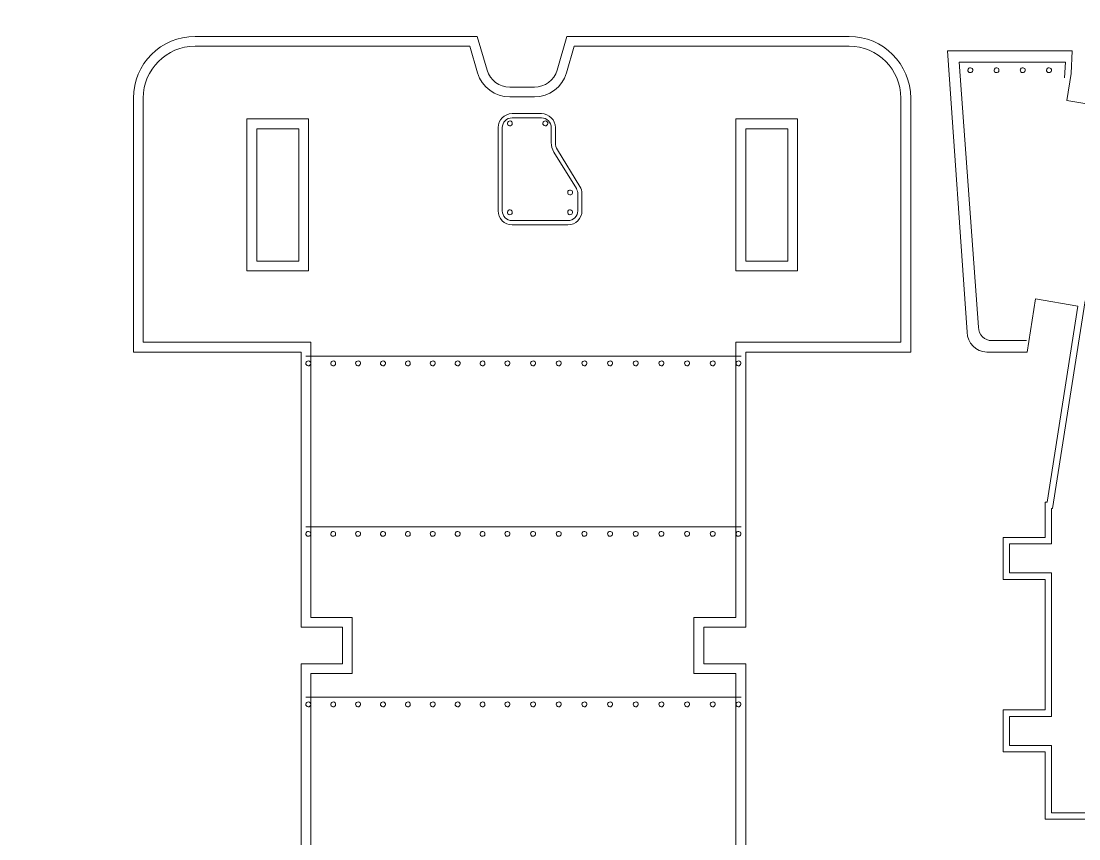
# Model space of a CAD drawing. Header units: centimetres. Extents: x -162 to 162, y -134 to 134.
# Drawn here: x 31.47 to 50.65, y -57.49 to -42.66 of the extents above; entities that cross this region are included whole.
import ezdxf

# ---------------------------------------------------------------- set-up
doc = ezdxf.new("R2010")
doc.units = ezdxf.units.CM
doc.header["$MEASUREMENT"] = 0
doc.layers.add('Capa 1', color=7, linetype='Continuous')
doc.layers.add('GUIDE', color=7, linetype='Continuous')

msp = doc.modelspace()

# ---------------------------------------------------------------- linework, layer by layer
at = {"layer": 'Capa 1', "lineweight": 9}
for points, knots in [([(47.60495, -60.52842), (47.60495, -60.52842), (47.60495, -60.33678), (47.60495, -60.33678), (47.60495, -60.33678), (47.60495, -59.88238), (47.60495, -59.88238), (47.60495, -59.88238), (48.24677, -59.88238), (48.24677, -59.88238), (48.35993, -59.88238), (48.45165, -59.79065), (48.45165, -59.6775), (48.45165, -59.6775), (48.45165, -59.6775), (48.45165, -59.6775), (48.45165, -59.56435), (48.35993, -59.47262), (48.24677, -59.47262), (48.24677, -59.47262), (47.60495, -59.47262), (47.60495, -59.47262), (47.60495, -59.47262), (45.34018, -59.47262), (45.34018, -59.47262), (45.34018, -59.47262), (45.34018, -60.33678), (45.34018, -60.33678), (45.34018, -60.33678), (44.61262, -60.33678), (44.61262, -60.33678), (44.61262, -60.33678), (44.61262, -54.31299), (44.61262, -54.31299), (44.61262, -54.31299), (43.85224, -54.31299), (43.85224, -54.31299), (43.85224, -54.31299), (43.85224, -53.65169), (43.85224, -53.65169), (43.85224, -53.65169), (44.61262, -53.65169), (44.61262, -53.65169), (44.61262, -53.65169), (44.61262, -48.66296), (44.61262, -48.66296), (44.61262, -48.66296), (47.60495, -48.66296), (47.60495, -48.66296), (47.60495, -48.66296), (47.60495, -44.05686), (47.60495, -44.05686), (47.60495, -43.43946), (47.10444, -42.93895), (46.48704, -42.93895), (46.48704, -42.93895), (41.37172, -42.93895), (41.37172, -42.93895), (41.37172, -42.93895), (41.19299, -43.55049), (41.19299, -43.55049), (41.1396, -43.73313), (40.97213, -43.85866), (40.78185, -43.85866), (40.78185, -43.85866), (40.33391, -43.85866), (40.33391, -43.85866), (40.14364, -43.85866), (39.97618, -43.73314), (39.92281, -43.55051), (39.92281, -43.55051), (39.74408, -42.93895), (39.74408, -42.93895), (39.74408, -42.93895), (34.62877, -42.93895), (34.62877, -42.93895), (34.01136, -42.93895), (33.51085, -43.43946), (33.51085, -44.05687), (33.51085, -44.05687), (33.51085, -48.66296), (33.51085, -48.66296), (33.51085, -48.66296), (36.55017, -48.66296), (36.55017, -48.66296), (36.55017, -48.66296), (36.55017, -53.65169), (36.55017, -53.65169), (36.55017, -53.65169), (37.30106, -53.65169), (37.30106, -53.65169), (37.30106, -53.65169), (37.30106, -54.31299), (37.30106, -54.31299), (37.30106, -54.31299), (36.55017, -54.31299), (36.55017, -54.31299), (36.55017, -54.31299), (36.55017, -60.33678), (36.55017, -60.33678), (36.55017, -60.33678), (35.77562, -60.33678), (35.77562, -60.33678), (35.77562, -60.33678), (35.77562, -59.47262), (35.77562, -59.47262), (35.77562, -59.47262), (33.51085, -59.47262), (33.51085, -59.47262), (33.51085, -59.47262), (32.77938, -59.47262), (32.77938, -59.47262), (32.66622, -59.47262), (32.57449, -59.56435), (32.57449, -59.6775), (32.57449, -59.6775), (32.57449, -59.6775), (32.57449, -59.6775), (32.57449, -59.79065), (32.66622, -59.88238), (32.77938, -59.88238), (32.77938, -59.88238), (33.51085, -59.88238), (33.51085, -59.88238), (33.51085, -59.88238), (33.51085, -60.33678), (33.51085, -60.33678), (33.51085, -60.33678), (33.51085, -60.52842), (33.51085, -60.52842), (33.51085, -60.89271), (33.80616, -61.18803), (34.17046, -61.18803), (34.17046, -61.18803), (46.94534, -61.18803), (46.94534, -61.18803), (47.30963, -61.18803), (47.60495, -60.89271), (47.60495, -60.52842)], [0, 0, 0, 0, 0.02173913, 0.02173913, 0.02173913, 0.04347826, 0.04347826, 0.04347826, 0.06521739, 0.06521739, 0.06521739, 0.08695652, 0.08695652, 0.08695652, 0.10869565, 0.10869565, 0.10869565, 0.13043478, 0.13043478, 0.13043478, 0.15217391, 0.15217391, 0.15217391, 0.17391304, 0.17391304, 0.17391304, 0.19565217, 0.19565217, 0.19565217, 0.2173913, 0.2173913, 0.2173913, 0.23913043, 0.23913043, 0.23913043, 0.26086957, 0.26086957, 0.26086957, 0.2826087, 0.2826087, 0.2826087, 0.30434783, 0.30434783, 0.30434783, 0.32608696, 0.32608696, 0.32608696, 0.34782609, 0.34782609, 0.34782609, 0.36956522, 0.36956522, 0.36956522, 0.39130435, 0.39130435, 0.39130435, 0.41304348, 0.41304348, 0.41304348, 0.43478261, 0.43478261, 0.43478261, 0.45652174, 0.45652174, 0.45652174, 0.47826087, 0.47826087, 0.47826087, 0.5, 0.5, 0.5, 0.52173913, 0.52173913, 0.52173913, 0.54347826, 0.54347826, 0.54347826, 0.56521739, 0.56521739, 0.56521739, 0.58695652, 0.58695652, 0.58695652, 0.60869565, 0.60869565, 0.60869565, 0.63043478, 0.63043478, 0.63043478, 0.65217391, 0.65217391, 0.65217391, 0.67391304, 0.67391304, 0.67391304, 0.69565217, 0.69565217, 0.69565217, 0.7173913, 0.7173913, 0.7173913, 0.73913043, 0.73913043, 0.73913043, 0.76086957, 0.76086957, 0.76086957, 0.7826087, 0.7826087, 0.7826087, 0.80434783, 0.80434783, 0.80434783, 0.82608696, 0.82608696, 0.82608696, 0.84782609, 0.84782609, 0.84782609, 0.86956522, 0.86956522, 0.86956522, 0.89130435, 0.89130435, 0.89130435, 0.91304348, 0.91304348, 0.91304348, 0.93478261, 0.93478261, 0.93478261, 0.95652174, 0.95652174, 0.95652174, 0.97826087, 0.97826087, 0.97826087, 1, 1, 1, 1]), ([(63.68778, -43.20147), (63.68778, -43.20147), (63.70747, -43.61366), (63.70747, -43.61366), (63.70747, -43.61366), (63.78457, -44.10111), (63.78457, -44.10111), (63.78457, -44.10111), (63.01841, -44.22834), (63.01841, -44.22834), (63.01841, -44.22834), (62.83294, -43.34484), (62.83294, -43.34484), (62.83294, -43.34484), (61.92074, -43.34484), (61.92074, -43.34484), (61.92074, -43.34484), (61.92074, -45.16741), (61.92074, -45.16741), (61.92074, -45.16741), (61.1591, -45.16741), (61.1591, -45.16741), (61.1591, -45.16741), (61.1591, -43.61366), (61.1591, -43.61366), (61.1591, -43.61366), (56.91203, -43.61366), (56.91203, -43.61366), (56.91203, -43.61366), (53.06078, -43.61366), (53.06078, -43.61366), (53.06078, -43.61366), (53.06078, -45.16741), (53.06078, -45.16741), (53.06078, -45.16741), (52.29913, -45.16741), (52.29913, -45.16741), (52.29913, -45.16741), (52.29913, -43.34484), (52.29913, -43.34484), (52.29913, -43.34484), (51.38693, -43.34484), (51.38693, -43.34484), (51.38693, -43.34484), (51.20147, -44.22834), (51.20147, -44.22834), (51.20147, -44.22834), (50.43531, -44.10111), (50.43531, -44.10111), (50.43531, -44.10111), (50.5124, -43.61366), (50.5124, -43.61366), (50.5124, -43.61366), (50.53209, -43.20147), (50.53209, -43.20147), (50.53209, -43.20147), (48.27135, -43.20147), (48.27135, -43.20147), (48.27135, -43.20147), (48.62977, -48.30273), (48.62977, -48.30273), (48.62977, -48.50075), (48.79017, -48.66115), (48.98732, -48.66115), (48.98732, -48.66115), (49.71401, -48.66115), (49.71401, -48.66115), (49.71401, -48.66115), (49.86631, -47.69876), (49.86631, -47.69876), (49.86631, -47.69876), (50.63605, -47.82691), (50.63605, -47.82691), (50.63605, -47.82691), (50.07689, -51.38248), (50.07689, -51.38248), (50.07689, -51.38248), (50.04377, -51.38248), (50.04377, -51.38248), (50.04377, -51.38248), (50.04377, -52.02206), (50.04377, -52.02206), (50.04377, -52.02206), (49.28234, -52.02206), (49.28234, -52.02206), (49.28234, -52.02206), (49.28234, -52.78405), (49.28234, -52.78405), (49.28234, -52.78405), (50.04377, -52.78405), (50.04377, -52.78405), (50.04377, -52.78405), (50.04377, -55.15042), (50.04377, -55.15042), (50.04377, -55.15042), (49.28234, -55.15042), (49.28234, -55.15042), (49.28234, -55.15042), (49.28234, -55.91242), (49.28234, -55.91242), (49.28234, -55.91242), (50.04377, -55.91242), (50.04377, -55.91242), (50.04377, -55.91242), (50.04377, -57.13334), (50.04377, -57.13334), (50.04377, -57.13334), (56.91203, -57.13334), (56.91203, -57.13334), (56.91203, -57.13334), (64.17611, -57.13334), (64.17611, -57.13334), (64.17611, -57.13334), (64.17611, -55.91242), (64.17611, -55.91242), (64.17611, -55.91242), (64.92533, -55.91242), (64.92533, -55.91242), (64.92533, -55.91242), (64.92533, -55.15042), (64.92533, -55.15042), (64.92533, -55.15042), (64.17611, -55.15042), (64.17611, -55.15042), (64.17611, -55.15042), (64.17611, -52.78405), (64.17611, -52.78405), (64.17611, -52.78405), (64.92533, -52.78405), (64.92533, -52.78405), (64.92533, -52.78405), (64.92533, -52.02206), (64.92533, -52.02206), (64.92533, -52.02206), (64.17611, -52.02206), (64.17611, -52.02206), (64.17611, -52.02206), (64.17611, -51.38248), (64.17611, -51.38248), (64.17611, -51.38248), (64.14299, -51.38248), (64.14299, -51.38248), (64.14299, -51.38248), (63.58383, -47.82691), (63.58383, -47.82691), (63.58383, -47.82691), (64.35357, -47.69876), (64.35357, -47.69876), (64.35357, -47.69876), (64.50587, -48.66115), (64.50587, -48.66115), (64.50587, -48.66115), (65.23256, -48.66115), (65.23256, -48.66115), (65.42971, -48.66115), (65.59011, -48.50075), (65.59011, -48.30273), (65.59011, -48.30273), (65.94853, -43.20147), (65.94853, -43.20147), (65.94853, -43.20147), (63.68778, -43.20147), (63.68778, -43.20147)], [0, 0, 0, 0, 0.01851852, 0.01851852, 0.01851852, 0.03703704, 0.03703704, 0.03703704, 0.05555556, 0.05555556, 0.05555556, 0.07407407, 0.07407407, 0.07407407, 0.09259259, 0.09259259, 0.09259259, 0.11111111, 0.11111111, 0.11111111, 0.12962963, 0.12962963, 0.12962963, 0.14814815, 0.14814815, 0.14814815, 0.16666667, 0.16666667, 0.16666667, 0.18518519, 0.18518519, 0.18518519, 0.2037037, 0.2037037, 0.2037037, 0.22222222, 0.22222222, 0.22222222, 0.24074074, 0.24074074, 0.24074074, 0.25925926, 0.25925926, 0.25925926, 0.27777778, 0.27777778, 0.27777778, 0.2962963, 0.2962963, 0.2962963, 0.31481481, 0.31481481, 0.31481481, 0.33333333, 0.33333333, 0.33333333, 0.35185185, 0.35185185, 0.35185185, 0.37037037, 0.37037037, 0.37037037, 0.38888889, 0.38888889, 0.38888889, 0.40740741, 0.40740741, 0.40740741, 0.42592593, 0.42592593, 0.42592593, 0.44444444, 0.44444444, 0.44444444, 0.46296296, 0.46296296, 0.46296296, 0.48148148, 0.48148148, 0.48148148, 0.5, 0.5, 0.5, 0.51851852, 0.51851852, 0.51851852, 0.53703704, 0.53703704, 0.53703704, 0.55555556, 0.55555556, 0.55555556, 0.57407407, 0.57407407, 0.57407407, 0.59259259, 0.59259259, 0.59259259, 0.61111111, 0.61111111, 0.61111111, 0.62962963, 0.62962963, 0.62962963, 0.64814815, 0.64814815, 0.64814815, 0.66666667, 0.66666667, 0.66666667, 0.68518519, 0.68518519, 0.68518519, 0.7037037, 0.7037037, 0.7037037, 0.72222222, 0.72222222, 0.72222222, 0.74074074, 0.74074074, 0.74074074, 0.75925926, 0.75925926, 0.75925926, 0.77777778, 0.77777778, 0.77777778, 0.7962963, 0.7962963, 0.7962963, 0.81481481, 0.81481481, 0.81481481, 0.83333333, 0.83333333, 0.83333333, 0.85185185, 0.85185185, 0.85185185, 0.87037037, 0.87037037, 0.87037037, 0.88888889, 0.88888889, 0.88888889, 0.90740741, 0.90740741, 0.90740741, 0.92592593, 0.92592593, 0.92592593, 0.94444444, 0.94444444, 0.94444444, 0.96296296, 0.96296296, 0.96296296, 0.98148148, 0.98148148, 0.98148148, 1, 1, 1, 1]), ([(35.74595, -47.01261), (35.74595, -47.01261), (35.74595, -44.61352), (35.74595, -44.61352), (35.74595, -44.61352), (36.50795, -44.61352), (36.50795, -44.61352), (36.50795, -44.61352), (36.50795, -47.01261), (36.50795, -47.01261), (36.50795, -47.01261), (35.74595, -47.01261), (35.74595, -47.01261)], [0, 0, 0, 0, 0.25, 0.25, 0.25, 0.5, 0.5, 0.5, 0.75, 0.75, 0.75, 1, 1, 1, 1]), ([(44.61336, -47.01261), (44.61336, -47.01261), (44.61336, -44.61352), (44.61336, -44.61352), (44.61336, -44.61352), (45.37536, -44.61352), (45.37536, -44.61352), (45.37536, -44.61352), (45.37536, -47.01261), (45.37536, -47.01261), (45.37536, -47.01261), (44.61336, -47.01261), (44.61336, -47.01261)], [0, 0, 0, 0, 0.25, 0.25, 0.25, 0.5, 0.5, 0.5, 0.75, 0.75, 0.75, 1, 1, 1, 1])]:
    msp.add_open_spline(points, degree=3, knots=knots, dxfattribs=at)
at = {"layer": 'Capa 1', "color": 4, "lineweight": 9}
for points, knots in [([(34.17043, -61.0102), (33.90476, -61.0102), (33.68866, -60.79406), (33.68866, -60.5284), (33.68866, -60.5284), (33.68866, -59.65045), (33.68866, -59.65045), (33.68866, -59.65045), (35.59781, -59.65045), (35.59781, -59.65045), (35.59781, -59.65045), (35.59781, -60.51457), (35.59781, -60.51457), (35.59781, -60.51457), (36.72799, -60.51457), (36.72799, -60.51457), (36.72799, -60.51457), (36.72799, -54.49079), (36.72799, -54.49079), (36.72799, -54.49079), (37.47887, -54.49079), (37.47887, -54.49079), (37.47887, -54.49079), (37.47887, -53.47388), (37.47887, -53.47388), (37.47887, -53.47388), (36.72799, -53.47388), (36.72799, -53.47388), (36.72799, -53.47388), (36.72799, -48.48511), (36.72799, -48.48511), (36.72799, -48.48511), (33.68866, -48.48511), (33.68866, -48.48511), (33.68866, -48.48511), (33.68866, -44.0569), (33.68866, -44.0569), (33.68866, -43.53852), (34.1104, -43.11674), (34.62878, -43.11674), (34.62878, -43.11674), (39.61081, -43.11674), (39.61081, -43.11674), (39.61081, -43.11674), (39.75213, -43.60039), (39.75213, -43.60039), (39.82713, -43.85713), (40.06637, -44.03651), (40.33391, -44.03651), (40.33391, -44.03651), (40.78185, -44.03651), (40.78185, -44.03651), (41.04936, -44.03651), (41.2886, -43.85713), (41.36368, -43.60039), (41.36368, -43.60039), (41.505, -43.11674), (41.505, -43.11674), (41.505, -43.11674), (46.48703, -43.11674), (46.48703, -43.11674), (47.00542, -43.11674), (47.42715, -43.53852), (47.42715, -44.0569), (47.42715, -44.0569), (47.42715, -48.48511), (47.42715, -48.48511), (47.42715, -48.48511), (44.43481, -48.48511), (44.43481, -48.48511), (44.43481, -48.48511), (44.43481, -53.47388), (44.43481, -53.47388), (44.43481, -53.47388), (43.67443, -53.47388), (43.67443, -53.47388), (43.67443, -53.47388), (43.67443, -54.49079), (43.67443, -54.49079), (43.67443, -54.49079), (44.43481, -54.49079), (44.43481, -54.49079), (44.43481, -54.49079), (44.43481, -60.51457), (44.43481, -60.51457), (44.43481, -60.51457), (45.518, -60.51457), (45.518, -60.51457), (45.518, -60.51457), (45.518, -59.65045), (45.518, -59.65045), (45.518, -59.65045), (47.42715, -59.65045), (47.42715, -59.65045), (47.42715, -59.65045), (47.42715, -60.5284), (47.42715, -60.5284), (47.42715, -60.79406), (47.21101, -61.0102), (46.94534, -61.0102), (46.94534, -61.0102), (34.17043, -61.0102), (34.17043, -61.0102)], [0, 0, 0, 0, 0.02941176, 0.02941176, 0.02941176, 0.05882353, 0.05882353, 0.05882353, 0.08823529, 0.08823529, 0.08823529, 0.11764706, 0.11764706, 0.11764706, 0.14705882, 0.14705882, 0.14705882, 0.17647059, 0.17647059, 0.17647059, 0.20588235, 0.20588235, 0.20588235, 0.23529412, 0.23529412, 0.23529412, 0.26470588, 0.26470588, 0.26470588, 0.29411765, 0.29411765, 0.29411765, 0.32352941, 0.32352941, 0.32352941, 0.35294118, 0.35294118, 0.35294118, 0.38235294, 0.38235294, 0.38235294, 0.41176471, 0.41176471, 0.41176471, 0.44117647, 0.44117647, 0.44117647, 0.47058824, 0.47058824, 0.47058824, 0.5, 0.5, 0.5, 0.52941176, 0.52941176, 0.52941176, 0.55882353, 0.55882353, 0.55882353, 0.58823529, 0.58823529, 0.58823529, 0.61764706, 0.61764706, 0.61764706, 0.64705882, 0.64705882, 0.64705882, 0.67647059, 0.67647059, 0.67647059, 0.70588235, 0.70588235, 0.70588235, 0.73529412, 0.73529412, 0.73529412, 0.76470588, 0.76470588, 0.76470588, 0.79411765, 0.79411765, 0.79411765, 0.82352941, 0.82352941, 0.82352941, 0.85294118, 0.85294118, 0.85294118, 0.88235294, 0.88235294, 0.88235294, 0.91176471, 0.91176471, 0.91176471, 0.94117647, 0.94117647, 0.94117647, 0.97058824, 0.97058824, 0.97058824, 1, 1, 1, 1]), ([(49.7038, -48.45472), (49.7038, -48.45472), (49.07691, -48.45472), (49.07691, -48.45472), (48.94417, -48.45472), (48.83618, -48.3463), (48.83618, -48.21312), (48.83618, -48.21312), (48.48629, -43.40793), (48.48629, -43.40793), (48.48629, -43.40793), (50.40953, -43.40793), (50.40953, -43.40793), (50.40953, -43.40793), (50.39601, -43.69128), (50.39601, -43.69128)], [0, 0, 0, 0, 0.2, 0.2, 0.2, 0.4, 0.4, 0.4, 0.6, 0.6, 0.6, 0.8, 0.8, 0.8, 1, 1, 1, 1]), ([(48.69082, -43.50699), (48.71527, -43.50962), (48.73295, -43.53158), (48.73032, -43.55604), (48.72769, -43.5805), (48.70573, -43.59817), (48.68129, -43.59555), (48.65683, -43.59292), (48.63915, -43.57096), (48.64178, -43.5465), (48.64441, -43.52204), (48.66637, -43.50437), (48.69082, -43.50699)], [0, 0, 0, 0, 0.25, 0.25, 0.25, 0.5, 0.5, 0.5, 0.75, 0.75, 0.75, 1, 1, 1, 1]), ([(49.16625, -43.50699), (49.1907, -43.50962), (49.20838, -43.53158), (49.20575, -43.55604), (49.20311, -43.5805), (49.18116, -43.59817), (49.15671, -43.59555), (49.13226, -43.59292), (49.11458, -43.57096), (49.11721, -43.5465), (49.11984, -43.52204), (49.1418, -43.50437), (49.16625, -43.50699)], [0, 0, 0, 0, 0.25, 0.25, 0.25, 0.5, 0.5, 0.5, 0.75, 0.75, 0.75, 1, 1, 1, 1]), ([(49.64167, -43.50699), (49.66613, -43.50962), (49.68381, -43.53158), (49.68118, -43.55604), (49.67854, -43.5805), (49.65659, -43.59817), (49.63214, -43.59555), (49.60769, -43.59292), (49.59001, -43.57096), (49.59264, -43.5465), (49.59527, -43.52204), (49.61723, -43.50437), (49.64167, -43.50699)], [0, 0, 0, 0, 0.25, 0.25, 0.25, 0.5, 0.5, 0.5, 0.75, 0.75, 0.75, 1, 1, 1, 1]), ([(50.1171, -43.50699), (50.14155, -43.50962), (50.15923, -43.53158), (50.1566, -43.55604), (50.15397, -43.5805), (50.13201, -43.59817), (50.10757, -43.59555), (50.08311, -43.59292), (50.06543, -43.57096), (50.06806, -43.5465), (50.07069, -43.52204), (50.09265, -43.50437), (50.1171, -43.50699)], [0, 0, 0, 0, 0.25, 0.25, 0.25, 0.5, 0.5, 0.5, 0.75, 0.75, 0.75, 1, 1, 1, 1]), ([(35.56815, -47.19038), (35.56815, -47.19038), (36.68577, -47.19038), (36.68577, -47.19038), (36.68577, -47.19038), (36.68577, -44.43571), (36.68577, -44.43571), (36.68577, -44.43571), (35.56815, -44.43571), (35.56815, -44.43571), (35.56815, -44.43571), (35.56815, -47.19038), (35.56815, -47.19038)], [0, 0, 0, 0, 0.25, 0.25, 0.25, 0.5, 0.5, 0.5, 0.75, 0.75, 0.75, 1, 1, 1, 1]), ([(40.90883, -44.33932), (40.90883, -44.33932), (40.37737, -44.33932), (40.37737, -44.33932), (40.23719, -44.33932), (40.12355, -44.45295), (40.12355, -44.59313), (40.12355, -44.59313), (40.12355, -46.10033), (40.12355, -46.10033), (40.12355, -46.2405), (40.23719, -46.35414), (40.37737, -46.35414), (40.37737, -46.35414), (41.39036, -46.35414), (41.39036, -46.35414), (41.53054, -46.35414), (41.64417, -46.2405), (41.64417, -46.10033), (41.64417, -46.10033), (41.64417, -45.79214), (41.64417, -45.79214), (41.64417, -45.74533), (41.63123, -45.69942), (41.60676, -45.65951), (41.60676, -45.65951), (41.20006, -44.99593), (41.20006, -44.99593), (41.17559, -44.95602), (41.16264, -44.91011), (41.16264, -44.8633), (41.16264, -44.8633), (41.16264, -44.59313), (41.16264, -44.59313), (41.16264, -44.45295), (41.04901, -44.33932), (40.90883, -44.33932)], [0, 0, 0, 0, 0.08333333, 0.08333333, 0.08333333, 0.16666667, 0.16666667, 0.16666667, 0.25, 0.25, 0.25, 0.33333333, 0.33333333, 0.33333333, 0.41666667, 0.41666667, 0.41666667, 0.5, 0.5, 0.5, 0.58333333, 0.58333333, 0.58333333, 0.66666667, 0.66666667, 0.66666667, 0.75, 0.75, 0.75, 0.83333333, 0.83333333, 0.83333333, 0.91666667, 0.91666667, 0.91666667, 1, 1, 1, 1]), ([(40.37736, -46.27796), (40.27944, -46.27796), (40.19977, -46.19825), (40.19977, -46.10033), (40.19977, -46.10033), (40.19977, -44.59313), (40.19977, -44.59313), (40.19977, -44.49522), (40.27944, -44.4155), (40.37736, -44.4155), (40.37736, -44.4155), (40.90882, -44.4155), (40.90882, -44.4155), (41.00674, -44.4155), (41.08642, -44.49522), (41.08642, -44.59313), (41.08642, -44.59313), (41.08642, -44.86326), (41.08642, -44.86326), (41.08642, -44.92417), (41.10326, -44.98385), (41.13507, -45.03574), (41.13507, -45.03574), (41.5418, -45.69929), (41.5418, -45.69929), (41.5589, -45.72729), (41.56796, -45.75941), (41.56796, -45.79213), (41.56796, -45.79213), (41.56796, -46.10033), (41.56796, -46.10033), (41.56796, -46.19825), (41.48829, -46.27796), (41.39037, -46.27796), (41.39037, -46.27796), (40.37736, -46.27796), (40.37736, -46.27796)], [0, 0, 0, 0, 0.08333333, 0.08333333, 0.08333333, 0.16666667, 0.16666667, 0.16666667, 0.25, 0.25, 0.25, 0.33333333, 0.33333333, 0.33333333, 0.41666667, 0.41666667, 0.41666667, 0.5, 0.5, 0.5, 0.58333333, 0.58333333, 0.58333333, 0.66666667, 0.66666667, 0.66666667, 0.75, 0.75, 0.75, 0.83333333, 0.83333333, 0.83333333, 0.91666667, 0.91666667, 0.91666667, 1, 1, 1, 1]), ([(40.34171, -44.47097), (40.36616, -44.47359), (40.38385, -44.49556), (40.38122, -44.52002), (40.37858, -44.54447), (40.35663, -44.56215), (40.33218, -44.55952), (40.30773, -44.5569), (40.29005, -44.53494), (40.29268, -44.51048), (40.29531, -44.48602), (40.31727, -44.46834), (40.34171, -44.47097)], [0, 0, 0, 0, 0.25, 0.25, 0.25, 0.5, 0.5, 0.5, 0.75, 0.75, 0.75, 1, 1, 1, 1]), ([(40.98424, -44.47097), (41.00869, -44.47359), (41.02637, -44.49556), (41.02374, -44.52002), (41.0211, -44.54447), (40.99915, -44.56215), (40.97471, -44.55952), (40.95025, -44.5569), (40.93257, -44.53494), (40.9352, -44.51048), (40.93783, -44.48602), (40.95979, -44.46834), (40.98424, -44.47097)], [0, 0, 0, 0, 0.25, 0.25, 0.25, 0.5, 0.5, 0.5, 0.75, 0.75, 0.75, 1, 1, 1, 1]), ([(44.43556, -47.19038), (44.43556, -47.19038), (45.55318, -47.19038), (45.55318, -47.19038), (45.55318, -47.19038), (45.55318, -44.43571), (45.55318, -44.43571), (45.55318, -44.43571), (44.43556, -44.43571), (44.43556, -44.43571), (44.43556, -44.43571), (44.43556, -47.19038), (44.43556, -47.19038)], [0, 0, 0, 0, 0.25, 0.25, 0.25, 0.5, 0.5, 0.5, 0.75, 0.75, 0.75, 1, 1, 1, 1]), ([(41.4341, -45.72423), (41.45855, -45.72686), (41.47623, -45.74882), (41.4736, -45.77328), (41.47097, -45.79774), (41.44901, -45.81541), (41.42457, -45.81279), (41.40011, -45.81016), (41.38243, -45.7882), (41.38506, -45.76374), (41.38769, -45.73928), (41.40965, -45.72161), (41.4341, -45.72423)], [0, 0, 0, 0, 0.25, 0.25, 0.25, 0.5, 0.5, 0.5, 0.75, 0.75, 0.75, 1, 1, 1, 1]), ([(40.34171, -46.08245), (40.36616, -46.08508), (40.38385, -46.10704), (40.38122, -46.1315), (40.37858, -46.15596), (40.35663, -46.17363), (40.33218, -46.17101), (40.30773, -46.16838), (40.29005, -46.14642), (40.29268, -46.12196), (40.29531, -46.0975), (40.31727, -46.07983), (40.34171, -46.08245)], [0, 0, 0, 0, 0.25, 0.25, 0.25, 0.5, 0.5, 0.5, 0.75, 0.75, 0.75, 1, 1, 1, 1]), ([(41.4341, -46.08245), (41.45855, -46.08508), (41.47623, -46.10704), (41.4736, -46.1315), (41.47097, -46.15596), (41.44901, -46.17363), (41.42457, -46.17101), (41.40011, -46.16838), (41.38243, -46.14642), (41.38506, -46.12196), (41.38769, -46.0975), (41.40965, -46.07983), (41.4341, -46.08245)], [0, 0, 0, 0, 0.25, 0.25, 0.25, 0.5, 0.5, 0.5, 0.75, 0.75, 0.75, 1, 1, 1, 1]), ([(63.45042, -47.73061), (63.45042, -47.73061), (64.0431, -51.4993), (64.0431, -51.4993), (64.0431, -51.4993), (64.05928, -51.4993), (64.05928, -51.4993), (64.05928, -51.4993), (64.05928, -52.13888), (64.05928, -52.13888), (64.05928, -52.13888), (64.8085, -52.13888), (64.8085, -52.13888), (64.8085, -52.13888), (64.8085, -52.66723), (64.8085, -52.66723), (64.8085, -52.66723), (64.05928, -52.66723), (64.05928, -52.66723), (64.05928, -52.66723), (64.05928, -55.26719), (64.05928, -55.26719), (64.05928, -55.26719), (64.8085, -55.26719), (64.8085, -55.26719), (64.8085, -55.26719), (64.8085, -55.79555), (64.8085, -55.79555), (64.8085, -55.79555), (64.05928, -55.79555), (64.05928, -55.79555), (64.05928, -55.79555), (64.05928, -57.01652), (64.05928, -57.01652), (64.05928, -57.01652), (50.16058, -57.01652), (50.16058, -57.01652), (50.16058, -57.01652), (50.16058, -55.79555), (50.16058, -55.79555), (50.16058, -55.79555), (49.39919, -55.79555), (49.39919, -55.79555), (49.39919, -55.79555), (49.39919, -55.26719), (49.39919, -55.26719), (49.39919, -55.26719), (50.16058, -55.26719), (50.16058, -55.26719), (50.16058, -55.26719), (50.16058, -52.66723), (50.16058, -52.66723), (50.16058, -52.66723), (49.39919, -52.66723), (49.39919, -52.66723), (49.39919, -52.66723), (49.39919, -52.13888), (49.39919, -52.13888), (49.39919, -52.13888), (50.16058, -52.13888), (50.16058, -52.13888), (50.16058, -52.13888), (50.16058, -51.4993), (50.16058, -51.4993), (50.16058, -51.4993), (50.17677, -51.4993), (50.17677, -51.4993), (50.17677, -51.4993), (50.76944, -47.73061), (50.76944, -47.73061)], [0, 0, 0, 0, 0.04347826, 0.04347826, 0.04347826, 0.08695652, 0.08695652, 0.08695652, 0.13043478, 0.13043478, 0.13043478, 0.17391304, 0.17391304, 0.17391304, 0.2173913, 0.2173913, 0.2173913, 0.26086957, 0.26086957, 0.26086957, 0.30434783, 0.30434783, 0.30434783, 0.34782609, 0.34782609, 0.34782609, 0.39130435, 0.39130435, 0.39130435, 0.43478261, 0.43478261, 0.43478261, 0.47826087, 0.47826087, 0.47826087, 0.52173913, 0.52173913, 0.52173913, 0.56521739, 0.56521739, 0.56521739, 0.60869565, 0.60869565, 0.60869565, 0.65217391, 0.65217391, 0.65217391, 0.69565217, 0.69565217, 0.69565217, 0.73913043, 0.73913043, 0.73913043, 0.7826087, 0.7826087, 0.7826087, 0.82608696, 0.82608696, 0.82608696, 0.86956522, 0.86956522, 0.86956522, 0.91304348, 0.91304348, 0.91304348, 0.95652174, 0.95652174, 0.95652174, 1, 1, 1, 1]), ([(36.68675, -48.82247), (36.7112, -48.8251), (36.72888, -48.84706), (36.72625, -48.87152), (36.72361, -48.89597), (36.70166, -48.91365), (36.67721, -48.91103), (36.65276, -48.9084), (36.63508, -48.88644), (36.63771, -48.86198), (36.64034, -48.83752), (36.6623, -48.81984), (36.68675, -48.82247)], [0, 0, 0, 0, 0.25, 0.25, 0.25, 0.5, 0.5, 0.5, 0.75, 0.75, 0.75, 1, 1, 1, 1]), ([(37.13805, -48.82247), (37.1625, -48.8251), (37.18019, -48.84706), (37.17755, -48.87152), (37.17492, -48.89597), (37.15297, -48.91365), (37.12852, -48.91103), (37.10407, -48.9084), (37.08639, -48.88644), (37.08902, -48.86198), (37.09165, -48.83752), (37.1136, -48.81984), (37.13805, -48.82247)], [0, 0, 0, 0, 0.25, 0.25, 0.25, 0.5, 0.5, 0.5, 0.75, 0.75, 0.75, 1, 1, 1, 1]), ([(37.58936, -48.82247), (37.61381, -48.8251), (37.63149, -48.84706), (37.62886, -48.87152), (37.62622, -48.89597), (37.60427, -48.91365), (37.57982, -48.91103), (37.55537, -48.9084), (37.53769, -48.88644), (37.54032, -48.86198), (37.54295, -48.83752), (37.56491, -48.81984), (37.58936, -48.82247)], [0, 0, 0, 0, 0.25, 0.25, 0.25, 0.5, 0.5, 0.5, 0.75, 0.75, 0.75, 1, 1, 1, 1]), ([(38.04066, -48.82247), (38.06511, -48.8251), (38.08279, -48.84706), (38.08016, -48.87152), (38.07753, -48.89597), (38.05557, -48.91365), (38.03113, -48.91103), (38.00668, -48.9084), (37.98899, -48.88644), (37.99162, -48.86198), (37.99426, -48.83752), (38.01621, -48.81984), (38.04066, -48.82247)], [0, 0, 0, 0, 0.25, 0.25, 0.25, 0.5, 0.5, 0.5, 0.75, 0.75, 0.75, 1, 1, 1, 1]), ([(38.49197, -48.82247), (38.51642, -48.8251), (38.5341, -48.84706), (38.53147, -48.87152), (38.52883, -48.89597), (38.50688, -48.91365), (38.48243, -48.91103), (38.45798, -48.9084), (38.4403, -48.88644), (38.44293, -48.86198), (38.44556, -48.83752), (38.46752, -48.81984), (38.49197, -48.82247)], [0, 0, 0, 0, 0.25, 0.25, 0.25, 0.5, 0.5, 0.5, 0.75, 0.75, 0.75, 1, 1, 1, 1]), ([(38.94327, -48.82247), (38.96772, -48.8251), (38.9854, -48.84706), (38.98277, -48.87152), (38.98014, -48.89597), (38.95818, -48.91365), (38.93374, -48.91103), (38.90928, -48.9084), (38.8916, -48.88644), (38.89423, -48.86198), (38.89686, -48.83752), (38.91882, -48.81984), (38.94327, -48.82247)], [0, 0, 0, 0, 0.25, 0.25, 0.25, 0.5, 0.5, 0.5, 0.75, 0.75, 0.75, 1, 1, 1, 1]), ([(39.39457, -48.82247), (39.41903, -48.8251), (39.43671, -48.84706), (39.43408, -48.87152), (39.43144, -48.89597), (39.40949, -48.91365), (39.38504, -48.91103), (39.36059, -48.9084), (39.34291, -48.88644), (39.34554, -48.86198), (39.34817, -48.83752), (39.37013, -48.81984), (39.39457, -48.82247)], [0, 0, 0, 0, 0.25, 0.25, 0.25, 0.5, 0.5, 0.5, 0.75, 0.75, 0.75, 1, 1, 1, 1]), ([(39.84588, -48.82247), (39.87033, -48.8251), (39.88801, -48.84706), (39.88538, -48.87152), (39.88275, -48.89597), (39.86079, -48.91365), (39.83635, -48.91103), (39.81189, -48.9084), (39.79421, -48.88644), (39.79684, -48.86198), (39.79947, -48.83752), (39.82143, -48.81984), (39.84588, -48.82247)], [0, 0, 0, 0, 0.25, 0.25, 0.25, 0.5, 0.5, 0.5, 0.75, 0.75, 0.75, 1, 1, 1, 1]), ([(40.29718, -48.82247), (40.32164, -48.8251), (40.33932, -48.84706), (40.33669, -48.87152), (40.33405, -48.89597), (40.3121, -48.91365), (40.28765, -48.91103), (40.2632, -48.9084), (40.24552, -48.88644), (40.24815, -48.86198), (40.25078, -48.83752), (40.27274, -48.81984), (40.29718, -48.82247)], [0, 0, 0, 0, 0.25, 0.25, 0.25, 0.5, 0.5, 0.5, 0.75, 0.75, 0.75, 1, 1, 1, 1]), ([(40.76261, -48.82247), (40.78706, -48.8251), (40.80475, -48.84706), (40.80212, -48.87152), (40.79948, -48.89597), (40.77753, -48.91365), (40.75308, -48.91103), (40.72863, -48.9084), (40.71095, -48.88644), (40.71358, -48.86198), (40.71621, -48.83752), (40.73817, -48.81984), (40.76261, -48.82247)], [0, 0, 0, 0, 0.25, 0.25, 0.25, 0.5, 0.5, 0.5, 0.75, 0.75, 0.75, 1, 1, 1, 1]), ([(41.22804, -48.82247), (41.25249, -48.8251), (41.27017, -48.84706), (41.26754, -48.87152), (41.26491, -48.89597), (41.24295, -48.91365), (41.21851, -48.91103), (41.19406, -48.9084), (41.17637, -48.88644), (41.179, -48.86198), (41.18164, -48.83752), (41.20359, -48.81984), (41.22804, -48.82247)], [0, 0, 0, 0, 0.25, 0.25, 0.25, 0.5, 0.5, 0.5, 0.75, 0.75, 0.75, 1, 1, 1, 1]), ([(41.69347, -48.82247), (41.71792, -48.8251), (41.7356, -48.84706), (41.73297, -48.87152), (41.73034, -48.89597), (41.70838, -48.91365), (41.68394, -48.91103), (41.65948, -48.9084), (41.6418, -48.88644), (41.64443, -48.86198), (41.64706, -48.83752), (41.66902, -48.81984), (41.69347, -48.82247)], [0, 0, 0, 0, 0.25, 0.25, 0.25, 0.5, 0.5, 0.5, 0.75, 0.75, 0.75, 1, 1, 1, 1]), ([(42.1589, -48.82247), (42.18335, -48.8251), (42.20103, -48.84706), (42.1984, -48.87152), (42.19577, -48.89597), (42.17381, -48.91365), (42.14937, -48.91103), (42.12491, -48.9084), (42.10723, -48.88644), (42.10986, -48.86198), (42.11249, -48.83752), (42.13445, -48.81984), (42.1589, -48.82247)], [0, 0, 0, 0, 0.25, 0.25, 0.25, 0.5, 0.5, 0.5, 0.75, 0.75, 0.75, 1, 1, 1, 1]), ([(42.62433, -48.82247), (42.64878, -48.8251), (42.66646, -48.84706), (42.66383, -48.87152), (42.66119, -48.89597), (42.63924, -48.91365), (42.61479, -48.91103), (42.59034, -48.9084), (42.57266, -48.88644), (42.57529, -48.86198), (42.57792, -48.83752), (42.59988, -48.81984), (42.62433, -48.82247)], [0, 0, 0, 0, 0.25, 0.25, 0.25, 0.5, 0.5, 0.5, 0.75, 0.75, 0.75, 1, 1, 1, 1]), ([(43.08976, -48.82247), (43.11421, -48.8251), (43.13189, -48.84706), (43.12926, -48.87152), (43.12662, -48.89597), (43.10467, -48.91365), (43.08022, -48.91103), (43.05577, -48.9084), (43.03809, -48.88644), (43.04072, -48.86198), (43.04335, -48.83752), (43.06531, -48.81984), (43.08976, -48.82247)], [0, 0, 0, 0, 0.25, 0.25, 0.25, 0.5, 0.5, 0.5, 0.75, 0.75, 0.75, 1, 1, 1, 1]), ([(43.55519, -48.82247), (43.57964, -48.8251), (43.59732, -48.84706), (43.59469, -48.87152), (43.59205, -48.89597), (43.5701, -48.91365), (43.54565, -48.91103), (43.5212, -48.9084), (43.50352, -48.88644), (43.50615, -48.86198), (43.50878, -48.83752), (43.53074, -48.81984), (43.55519, -48.82247)], [0, 0, 0, 0, 0.25, 0.25, 0.25, 0.5, 0.5, 0.5, 0.75, 0.75, 0.75, 1, 1, 1, 1]), ([(44.02061, -48.82247), (44.04507, -48.8251), (44.06275, -48.84706), (44.06012, -48.87152), (44.05748, -48.89597), (44.03553, -48.91365), (44.01108, -48.91103), (43.98663, -48.9084), (43.96895, -48.88644), (43.97158, -48.86198), (43.97421, -48.83752), (43.99617, -48.81984), (44.02061, -48.82247)], [0, 0, 0, 0, 0.25, 0.25, 0.25, 0.5, 0.5, 0.5, 0.75, 0.75, 0.75, 1, 1, 1, 1]), ([(44.48604, -48.82247), (44.5105, -48.8251), (44.52818, -48.84706), (44.52555, -48.87152), (44.52291, -48.89597), (44.50096, -48.91365), (44.47651, -48.91103), (44.45206, -48.9084), (44.43438, -48.88644), (44.43701, -48.86198), (44.43964, -48.83752), (44.4616, -48.81984), (44.48604, -48.82247)], [0, 0, 0, 0, 0.25, 0.25, 0.25, 0.5, 0.5, 0.5, 0.75, 0.75, 0.75, 1, 1, 1, 1]), ([(36.68675, -51.91417), (36.7112, -51.91679), (36.72888, -51.93875), (36.72625, -51.96321), (36.72361, -51.98767), (36.70166, -52.00535), (36.67721, -52.00272), (36.65276, -52.0001), (36.63508, -51.97813), (36.63771, -51.95367), (36.64034, -51.92922), (36.6623, -51.91154), (36.68675, -51.91417)], [0, 0, 0, 0, 0.25, 0.25, 0.25, 0.5, 0.5, 0.5, 0.75, 0.75, 0.75, 1, 1, 1, 1]), ([(37.13805, -51.91417), (37.1625, -51.91679), (37.18019, -51.93875), (37.17755, -51.96321), (37.17492, -51.98767), (37.15297, -52.00535), (37.12852, -52.00272), (37.10407, -52.0001), (37.08639, -51.97813), (37.08902, -51.95367), (37.09165, -51.92922), (37.1136, -51.91154), (37.13805, -51.91417)], [0, 0, 0, 0, 0.25, 0.25, 0.25, 0.5, 0.5, 0.5, 0.75, 0.75, 0.75, 1, 1, 1, 1]), ([(37.58936, -51.91417), (37.61381, -51.91679), (37.63149, -51.93875), (37.62886, -51.96321), (37.62622, -51.98767), (37.60427, -52.00535), (37.57982, -52.00272), (37.55537, -52.0001), (37.53769, -51.97813), (37.54032, -51.95367), (37.54295, -51.92922), (37.56491, -51.91154), (37.58936, -51.91417)], [0, 0, 0, 0, 0.25, 0.25, 0.25, 0.5, 0.5, 0.5, 0.75, 0.75, 0.75, 1, 1, 1, 1]), ([(38.04066, -51.91417), (38.06511, -51.91679), (38.08279, -51.93875), (38.08016, -51.96321), (38.07753, -51.98767), (38.05557, -52.00535), (38.03113, -52.00272), (38.00668, -52.0001), (37.98899, -51.97813), (37.99162, -51.95367), (37.99426, -51.92922), (38.01621, -51.91154), (38.04066, -51.91417)], [0, 0, 0, 0, 0.25, 0.25, 0.25, 0.5, 0.5, 0.5, 0.75, 0.75, 0.75, 1, 1, 1, 1]), ([(38.49197, -51.91417), (38.51642, -51.91679), (38.5341, -51.93875), (38.53147, -51.96321), (38.52883, -51.98767), (38.50688, -52.00535), (38.48243, -52.00272), (38.45798, -52.0001), (38.4403, -51.97813), (38.44293, -51.95367), (38.44556, -51.92922), (38.46752, -51.91154), (38.49197, -51.91417)], [0, 0, 0, 0, 0.25, 0.25, 0.25, 0.5, 0.5, 0.5, 0.75, 0.75, 0.75, 1, 1, 1, 1]), ([(38.94327, -51.91417), (38.96772, -51.91679), (38.9854, -51.93875), (38.98277, -51.96321), (38.98014, -51.98767), (38.95818, -52.00535), (38.93374, -52.00272), (38.90928, -52.0001), (38.8916, -51.97813), (38.89423, -51.95367), (38.89686, -51.92922), (38.91882, -51.91154), (38.94327, -51.91417)], [0, 0, 0, 0, 0.25, 0.25, 0.25, 0.5, 0.5, 0.5, 0.75, 0.75, 0.75, 1, 1, 1, 1]), ([(39.39457, -51.91417), (39.41903, -51.91679), (39.43671, -51.93875), (39.43408, -51.96321), (39.43144, -51.98767), (39.40949, -52.00535), (39.38504, -52.00272), (39.36059, -52.0001), (39.34291, -51.97813), (39.34554, -51.95367), (39.34817, -51.92922), (39.37013, -51.91154), (39.39457, -51.91417)], [0, 0, 0, 0, 0.25, 0.25, 0.25, 0.5, 0.5, 0.5, 0.75, 0.75, 0.75, 1, 1, 1, 1]), ([(39.84588, -51.91417), (39.87033, -51.91679), (39.88801, -51.93875), (39.88538, -51.96321), (39.88275, -51.98767), (39.86079, -52.00535), (39.83635, -52.00272), (39.81189, -52.0001), (39.79421, -51.97813), (39.79684, -51.95367), (39.79947, -51.92922), (39.82143, -51.91154), (39.84588, -51.91417)], [0, 0, 0, 0, 0.25, 0.25, 0.25, 0.5, 0.5, 0.5, 0.75, 0.75, 0.75, 1, 1, 1, 1]), ([(40.29718, -51.91417), (40.32164, -51.91679), (40.33932, -51.93875), (40.33669, -51.96321), (40.33405, -51.98767), (40.3121, -52.00535), (40.28765, -52.00272), (40.2632, -52.0001), (40.24552, -51.97813), (40.24815, -51.95367), (40.25078, -51.92922), (40.27274, -51.91154), (40.29718, -51.91417)], [0, 0, 0, 0, 0.25, 0.25, 0.25, 0.5, 0.5, 0.5, 0.75, 0.75, 0.75, 1, 1, 1, 1]), ([(40.76261, -51.91417), (40.78706, -51.91679), (40.80475, -51.93875), (40.80212, -51.96321), (40.79948, -51.98767), (40.77753, -52.00535), (40.75308, -52.00272), (40.72863, -52.0001), (40.71095, -51.97813), (40.71358, -51.95367), (40.71621, -51.92922), (40.73817, -51.91154), (40.76261, -51.91417)], [0, 0, 0, 0, 0.25, 0.25, 0.25, 0.5, 0.5, 0.5, 0.75, 0.75, 0.75, 1, 1, 1, 1]), ([(41.22804, -51.91417), (41.25249, -51.91679), (41.27017, -51.93875), (41.26754, -51.96321), (41.26491, -51.98767), (41.24295, -52.00535), (41.21851, -52.00272), (41.19406, -52.0001), (41.17637, -51.97813), (41.179, -51.95367), (41.18164, -51.92922), (41.20359, -51.91154), (41.22804, -51.91417)], [0, 0, 0, 0, 0.25, 0.25, 0.25, 0.5, 0.5, 0.5, 0.75, 0.75, 0.75, 1, 1, 1, 1]), ([(41.69347, -51.91417), (41.71792, -51.91679), (41.7356, -51.93875), (41.73297, -51.96321), (41.73034, -51.98767), (41.70838, -52.00535), (41.68394, -52.00272), (41.65948, -52.0001), (41.6418, -51.97813), (41.64443, -51.95367), (41.64706, -51.92922), (41.66902, -51.91154), (41.69347, -51.91417)], [0, 0, 0, 0, 0.25, 0.25, 0.25, 0.5, 0.5, 0.5, 0.75, 0.75, 0.75, 1, 1, 1, 1]), ([(42.1589, -51.91417), (42.18335, -51.91679), (42.20103, -51.93875), (42.1984, -51.96321), (42.19577, -51.98767), (42.17381, -52.00535), (42.14937, -52.00272), (42.12491, -52.0001), (42.10723, -51.97813), (42.10986, -51.95367), (42.11249, -51.92922), (42.13445, -51.91154), (42.1589, -51.91417)], [0, 0, 0, 0, 0.25, 0.25, 0.25, 0.5, 0.5, 0.5, 0.75, 0.75, 0.75, 1, 1, 1, 1]), ([(42.62433, -51.91417), (42.64878, -51.91679), (42.66646, -51.93875), (42.66383, -51.96321), (42.66119, -51.98767), (42.63924, -52.00535), (42.61479, -52.00272), (42.59034, -52.0001), (42.57266, -51.97813), (42.57529, -51.95367), (42.57792, -51.92922), (42.59988, -51.91154), (42.62433, -51.91417)], [0, 0, 0, 0, 0.25, 0.25, 0.25, 0.5, 0.5, 0.5, 0.75, 0.75, 0.75, 1, 1, 1, 1]), ([(43.08976, -51.91417), (43.11421, -51.91679), (43.13189, -51.93875), (43.12926, -51.96321), (43.12662, -51.98767), (43.10467, -52.00535), (43.08022, -52.00272), (43.05577, -52.0001), (43.03809, -51.97813), (43.04072, -51.95367), (43.04335, -51.92922), (43.06531, -51.91154), (43.08976, -51.91417)], [0, 0, 0, 0, 0.25, 0.25, 0.25, 0.5, 0.5, 0.5, 0.75, 0.75, 0.75, 1, 1, 1, 1]), ([(43.55519, -51.91417), (43.57964, -51.91679), (43.59732, -51.93875), (43.59469, -51.96321), (43.59205, -51.98767), (43.5701, -52.00535), (43.54565, -52.00272), (43.5212, -52.0001), (43.50352, -51.97813), (43.50615, -51.95367), (43.50878, -51.92922), (43.53074, -51.91154), (43.55519, -51.91417)], [0, 0, 0, 0, 0.25, 0.25, 0.25, 0.5, 0.5, 0.5, 0.75, 0.75, 0.75, 1, 1, 1, 1]), ([(44.02061, -51.91417), (44.04507, -51.91679), (44.06275, -51.93875), (44.06012, -51.96321), (44.05748, -51.98767), (44.03553, -52.00535), (44.01108, -52.00272), (43.98663, -52.0001), (43.96895, -51.97813), (43.97158, -51.95367), (43.97421, -51.92922), (43.99617, -51.91154), (44.02061, -51.91417)], [0, 0, 0, 0, 0.25, 0.25, 0.25, 0.5, 0.5, 0.5, 0.75, 0.75, 0.75, 1, 1, 1, 1]), ([(44.48604, -51.91417), (44.5105, -51.91679), (44.52818, -51.93875), (44.52555, -51.96321), (44.52291, -51.98767), (44.50096, -52.00535), (44.47651, -52.00272), (44.45206, -52.0001), (44.43438, -51.97813), (44.43701, -51.95367), (44.43964, -51.92922), (44.4616, -51.91154), (44.48604, -51.91417)], [0, 0, 0, 0, 0.25, 0.25, 0.25, 0.5, 0.5, 0.5, 0.75, 0.75, 0.75, 1, 1, 1, 1]), ([(36.68675, -55.00586), (36.7112, -55.00849), (36.72888, -55.03045), (36.72625, -55.05491), (36.72361, -55.07936), (36.70166, -55.09704), (36.67721, -55.09442), (36.65276, -55.09179), (36.63508, -55.06983), (36.63771, -55.04537), (36.64034, -55.02091), (36.6623, -55.00323), (36.68675, -55.00586)], [0, 0, 0, 0, 0.25, 0.25, 0.25, 0.5, 0.5, 0.5, 0.75, 0.75, 0.75, 1, 1, 1, 1]), ([(37.13805, -55.00586), (37.1625, -55.00849), (37.18019, -55.03045), (37.17755, -55.05491), (37.17492, -55.07936), (37.15297, -55.09704), (37.12852, -55.09442), (37.10407, -55.09179), (37.08639, -55.06983), (37.08902, -55.04537), (37.09165, -55.02091), (37.1136, -55.00323), (37.13805, -55.00586)], [0, 0, 0, 0, 0.25, 0.25, 0.25, 0.5, 0.5, 0.5, 0.75, 0.75, 0.75, 1, 1, 1, 1]), ([(37.58936, -55.00586), (37.61381, -55.00849), (37.63149, -55.03045), (37.62886, -55.05491), (37.62622, -55.07936), (37.60427, -55.09704), (37.57982, -55.09442), (37.55537, -55.09179), (37.53769, -55.06983), (37.54032, -55.04537), (37.54295, -55.02091), (37.56491, -55.00323), (37.58936, -55.00586)], [0, 0, 0, 0, 0.25, 0.25, 0.25, 0.5, 0.5, 0.5, 0.75, 0.75, 0.75, 1, 1, 1, 1]), ([(38.04066, -55.00586), (38.06511, -55.00849), (38.08279, -55.03045), (38.08016, -55.05491), (38.07753, -55.07936), (38.05557, -55.09704), (38.03113, -55.09442), (38.00668, -55.09179), (37.98899, -55.06983), (37.99162, -55.04537), (37.99426, -55.02091), (38.01621, -55.00323), (38.04066, -55.00586)], [0, 0, 0, 0, 0.25, 0.25, 0.25, 0.5, 0.5, 0.5, 0.75, 0.75, 0.75, 1, 1, 1, 1]), ([(38.49197, -55.00586), (38.51642, -55.00849), (38.5341, -55.03045), (38.53147, -55.05491), (38.52883, -55.07936), (38.50688, -55.09704), (38.48243, -55.09442), (38.45798, -55.09179), (38.4403, -55.06983), (38.44293, -55.04537), (38.44556, -55.02091), (38.46752, -55.00323), (38.49197, -55.00586)], [0, 0, 0, 0, 0.25, 0.25, 0.25, 0.5, 0.5, 0.5, 0.75, 0.75, 0.75, 1, 1, 1, 1]), ([(38.94327, -55.00586), (38.96772, -55.00849), (38.9854, -55.03045), (38.98277, -55.05491), (38.98014, -55.07936), (38.95818, -55.09704), (38.93374, -55.09442), (38.90928, -55.09179), (38.8916, -55.06983), (38.89423, -55.04537), (38.89686, -55.02091), (38.91882, -55.00323), (38.94327, -55.00586)], [0, 0, 0, 0, 0.25, 0.25, 0.25, 0.5, 0.5, 0.5, 0.75, 0.75, 0.75, 1, 1, 1, 1]), ([(39.39457, -55.00586), (39.41903, -55.00849), (39.43671, -55.03045), (39.43408, -55.05491), (39.43144, -55.07936), (39.40949, -55.09704), (39.38504, -55.09442), (39.36059, -55.09179), (39.34291, -55.06983), (39.34554, -55.04537), (39.34817, -55.02091), (39.37013, -55.00323), (39.39457, -55.00586)], [0, 0, 0, 0, 0.25, 0.25, 0.25, 0.5, 0.5, 0.5, 0.75, 0.75, 0.75, 1, 1, 1, 1]), ([(39.84588, -55.00586), (39.87033, -55.00849), (39.88801, -55.03045), (39.88538, -55.05491), (39.88275, -55.07936), (39.86079, -55.09704), (39.83635, -55.09442), (39.81189, -55.09179), (39.79421, -55.06983), (39.79684, -55.04537), (39.79947, -55.02091), (39.82143, -55.00323), (39.84588, -55.00586)], [0, 0, 0, 0, 0.25, 0.25, 0.25, 0.5, 0.5, 0.5, 0.75, 0.75, 0.75, 1, 1, 1, 1]), ([(40.29718, -55.00586), (40.32164, -55.00849), (40.33932, -55.03045), (40.33669, -55.05491), (40.33405, -55.07936), (40.3121, -55.09704), (40.28765, -55.09442), (40.2632, -55.09179), (40.24552, -55.06983), (40.24815, -55.04537), (40.25078, -55.02091), (40.27274, -55.00323), (40.29718, -55.00586)], [0, 0, 0, 0, 0.25, 0.25, 0.25, 0.5, 0.5, 0.5, 0.75, 0.75, 0.75, 1, 1, 1, 1]), ([(40.76261, -55.00586), (40.78706, -55.00849), (40.80475, -55.03045), (40.80212, -55.05491), (40.79948, -55.07936), (40.77753, -55.09704), (40.75308, -55.09442), (40.72863, -55.09179), (40.71095, -55.06983), (40.71358, -55.04537), (40.71621, -55.02091), (40.73817, -55.00323), (40.76261, -55.00586)], [0, 0, 0, 0, 0.25, 0.25, 0.25, 0.5, 0.5, 0.5, 0.75, 0.75, 0.75, 1, 1, 1, 1]), ([(41.22804, -55.00586), (41.25249, -55.00849), (41.27017, -55.03045), (41.26754, -55.05491), (41.26491, -55.07936), (41.24295, -55.09704), (41.21851, -55.09442), (41.19406, -55.09179), (41.17637, -55.06983), (41.179, -55.04537), (41.18164, -55.02091), (41.20359, -55.00323), (41.22804, -55.00586)], [0, 0, 0, 0, 0.25, 0.25, 0.25, 0.5, 0.5, 0.5, 0.75, 0.75, 0.75, 1, 1, 1, 1]), ([(41.69347, -55.00586), (41.71792, -55.00849), (41.7356, -55.03045), (41.73297, -55.05491), (41.73034, -55.07936), (41.70838, -55.09704), (41.68394, -55.09442), (41.65948, -55.09179), (41.6418, -55.06983), (41.64443, -55.04537), (41.64706, -55.02091), (41.66902, -55.00323), (41.69347, -55.00586)], [0, 0, 0, 0, 0.25, 0.25, 0.25, 0.5, 0.5, 0.5, 0.75, 0.75, 0.75, 1, 1, 1, 1]), ([(42.1589, -55.00586), (42.18335, -55.00849), (42.20103, -55.03045), (42.1984, -55.05491), (42.19577, -55.07936), (42.17381, -55.09704), (42.14937, -55.09442), (42.12491, -55.09179), (42.10723, -55.06983), (42.10986, -55.04537), (42.11249, -55.02091), (42.13445, -55.00323), (42.1589, -55.00586)], [0, 0, 0, 0, 0.25, 0.25, 0.25, 0.5, 0.5, 0.5, 0.75, 0.75, 0.75, 1, 1, 1, 1]), ([(42.62433, -55.00586), (42.64878, -55.00849), (42.66646, -55.03045), (42.66383, -55.05491), (42.66119, -55.07936), (42.63924, -55.09704), (42.61479, -55.09442), (42.59034, -55.09179), (42.57266, -55.06983), (42.57529, -55.04537), (42.57792, -55.02091), (42.59988, -55.00323), (42.62433, -55.00586)], [0, 0, 0, 0, 0.25, 0.25, 0.25, 0.5, 0.5, 0.5, 0.75, 0.75, 0.75, 1, 1, 1, 1]), ([(43.08976, -55.00586), (43.11421, -55.00849), (43.13189, -55.03045), (43.12926, -55.05491), (43.12662, -55.07936), (43.10467, -55.09704), (43.08022, -55.09442), (43.05577, -55.09179), (43.03809, -55.06983), (43.04072, -55.04537), (43.04335, -55.02091), (43.06531, -55.00323), (43.08976, -55.00586)], [0, 0, 0, 0, 0.25, 0.25, 0.25, 0.5, 0.5, 0.5, 0.75, 0.75, 0.75, 1, 1, 1, 1]), ([(43.55519, -55.00586), (43.57964, -55.00849), (43.59732, -55.03045), (43.59469, -55.05491), (43.59205, -55.07936), (43.5701, -55.09704), (43.54565, -55.09442), (43.5212, -55.09179), (43.50352, -55.06983), (43.50615, -55.04537), (43.50878, -55.02091), (43.53074, -55.00323), (43.55519, -55.00586)], [0, 0, 0, 0, 0.25, 0.25, 0.25, 0.5, 0.5, 0.5, 0.75, 0.75, 0.75, 1, 1, 1, 1]), ([(44.02061, -55.00586), (44.04507, -55.00849), (44.06275, -55.03045), (44.06012, -55.05491), (44.05748, -55.07936), (44.03553, -55.09704), (44.01108, -55.09442), (43.98663, -55.09179), (43.96895, -55.06983), (43.97158, -55.04537), (43.97421, -55.02091), (43.99617, -55.00323), (44.02061, -55.00586)], [0, 0, 0, 0, 0.25, 0.25, 0.25, 0.5, 0.5, 0.5, 0.75, 0.75, 0.75, 1, 1, 1, 1]), ([(44.48604, -55.00586), (44.5105, -55.00849), (44.52818, -55.03045), (44.52555, -55.05491), (44.52291, -55.07936), (44.50096, -55.09704), (44.47651, -55.09442), (44.45206, -55.09179), (44.43438, -55.06983), (44.43701, -55.04537), (44.43964, -55.02091), (44.4616, -55.00323), (44.48604, -55.00586)], [0, 0, 0, 0, 0.25, 0.25, 0.25, 0.5, 0.5, 0.5, 0.75, 0.75, 0.75, 1, 1, 1, 1])]:
    msp.add_open_spline(points, degree=3, knots=knots, dxfattribs=at)
for points in [[(44.52939, -48.73689), (44.52939, -48.73689), (36.63607, -48.73689), (36.63607, -48.73689)], [(44.52939, -51.82859), (44.52939, -51.82859), (36.63607, -51.82859), (36.63607, -51.82859)], [(44.52939, -54.92028), (44.52939, -54.92028), (36.63607, -54.92028), (36.63607, -54.92028)]]:
    msp.add_open_spline(points, degree=3, dxfattribs=at)
at = {"layer": 'GUIDE', "lineweight": 9}
for points in [[(154.95614, -133.81955), (154.95614, -133.81955), (-18.51418, -133.81955), (-18.51418, -133.81955), (-18.51418, -133.81955), (-18.51418, 9.29968), (-18.51418, 9.29968), (-18.51418, 9.29968), (154.95614, 9.29968), (154.95614, 9.29968), (154.95614, 9.29968), (154.95614, -133.81955), (154.95614, -133.81955)], [(-18.43797, -133.74342), (-18.43797, -133.74342), (154.87992, -133.74342), (154.87992, -133.74342), (154.87992, -133.74342), (154.87992, 9.22355), (154.87992, 9.22355), (154.87992, 9.22355), (-18.43797, 9.22355), (-18.43797, 9.22355), (-18.43797, 9.22355), (-18.43797, -133.74342), (-18.43797, -133.74342)]]:
    msp.add_open_spline(points, degree=3, knots=[0, 0, 0, 0, 0.25, 0.25, 0.25, 0.5, 0.5, 0.5, 0.75, 0.75, 0.75, 1, 1, 1, 1], dxfattribs=at)

doc.saveas('drawing.dxf')
